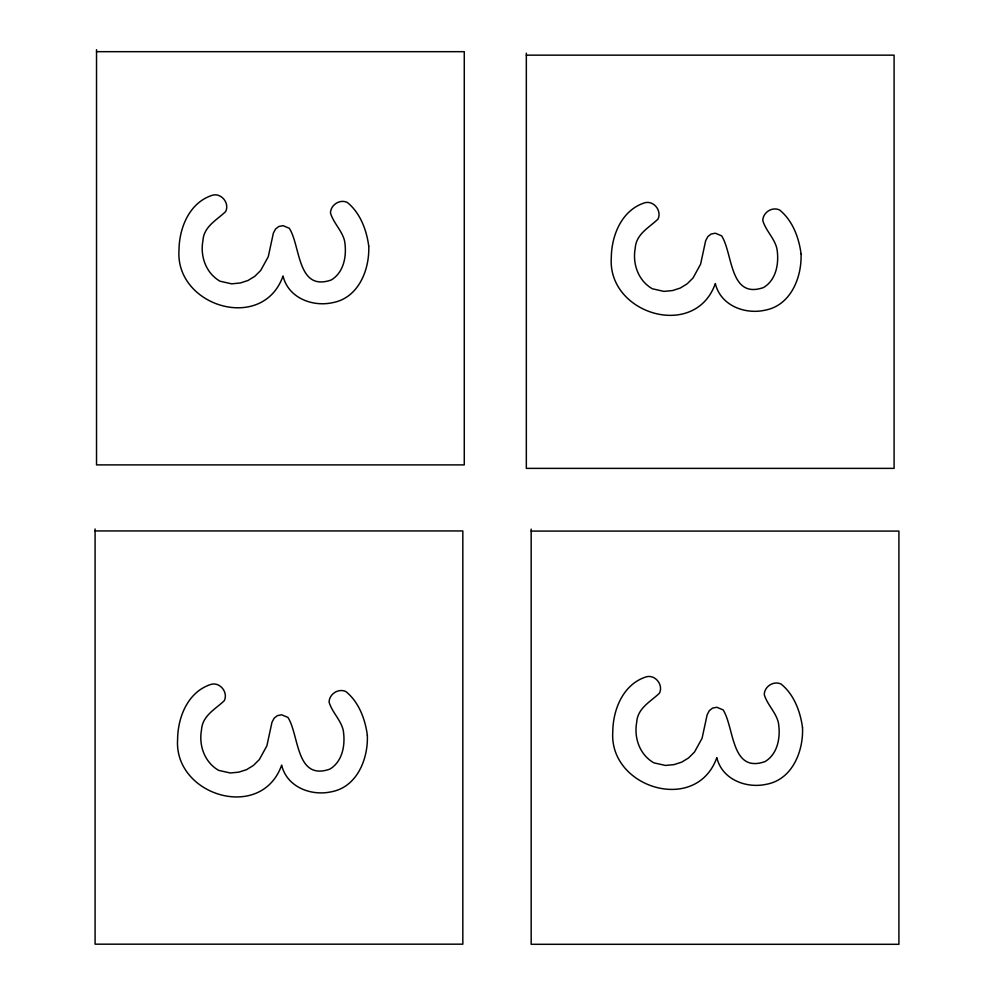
<?xml version="1.0" encoding="UTF-8"?>
<svg xmlns="http://www.w3.org/2000/svg" width="994" height="994" viewBox="0 0 994 994"><rect width="100%" height="100%" fill="white"/><g stroke="black" fill="none" stroke-linecap="round" stroke-linejoin="round"><path stroke-width="1.49" d="M96.53 51.676L464.273 51.676L464.273 464.894L96.53 464.894L96.53 49.7M526.335 55.155L894.091 55.155L894.091 468.373L526.335 468.373L526.335 53.179M95.089 530.945L462.831 530.945L462.831 944.176L95.089 944.176L95.089 528.97M531.169 531.082L898.911 531.082L898.911 944.3L531.169 944.3L531.169 529.106M368.737 246.177C369.681 269.709 358.511 297.802 332.903 302.611C312.464 307.233 288.185 297.889 283.041 275.984C262.876 333.065 175.155 306.475 178.995 250.277C179.168 228.285 189.022 203.348 211.337 195.594C220.656 191.83 229.962 202.826 225.675 211.56C216.742 220.121 203.745 226.495 202.913 240.747C200.018 256.241 205.957 273.164 220.034 281.215L231.627 283.837L240.275 282.992L248.003 280.482L254.824 276.295L260.714 270.443L268.281 256.676L273.35 233.192L275.562 229.005L278.792 226.495L283.041 225.65L289.316 228.285C300.71 246.114 297.119 291.975 331.263 279.973C344.384 272.058 346.968 254.874 344.57 240.859C342.011 230.509 333.475 223.141 330.48 212.977C330.592 204.876 339.886 198.862 347.266 202.428C360.188 212.778 366.649 230.061 368.737 246.177M367.345 735.324C368.289 758.857 357.107 786.95 331.511 791.758C311.072 796.368 286.794 787.024 281.65 765.131C261.484 822.212 173.764 795.622 177.603 739.424C177.777 717.419 187.63 692.495 209.945 684.742C219.264 680.965 228.57 691.973 224.284 700.708C215.338 709.256 202.341 715.643 201.509 729.882C198.626 745.388 204.565 762.311 218.643 770.35L230.223 772.984L238.883 772.139L246.611 769.629L253.42 765.442L259.322 759.578L266.889 745.823L271.958 722.34L274.158 718.153L277.388 715.643L281.65 714.798L287.925 717.419C299.318 735.249 295.727 781.122 329.871 769.12C342.992 761.205 345.577 744.009 343.178 730.006C340.619 719.644 332.083 712.288 329.089 702.124C329.2 694.023 338.482 688.01 345.875 691.576C358.797 701.913 365.258 719.209 367.345 735.324M801.04 253.731C801.984 277.264 790.814 305.369 765.206 310.165C744.767 314.787 720.488 305.444 715.345 283.551C695.179 340.619 607.458 314.029 611.298 257.831C611.472 235.839 621.325 210.902 643.64 203.161C652.959 199.384 662.265 210.38 657.978 219.115C649.045 227.676 636.036 234.062 635.216 248.301C632.321 263.795 638.26 280.718 652.337 288.769L663.917 291.391L672.578 290.559L680.306 288.036L687.115 283.849L693.017 277.997L700.584 264.23L705.653 240.747L707.865 236.56L711.083 234.05L715.345 233.217L721.619 235.839C733.013 253.669 729.422 299.529 763.566 287.527C776.687 279.612 779.271 262.428 776.873 248.425C774.314 238.063 765.778 230.695 762.783 220.531C762.895 212.43 772.189 206.417 779.569 209.982C792.491 220.333 798.952 237.616 801.04 253.731M802.531 727.794C803.475 751.327 792.293 779.42 766.685 784.229C746.258 788.838 721.967 779.495 716.823 757.602C696.657 814.682 608.937 788.093 612.776 731.895C612.95 709.89 622.816 684.965 645.131 677.212C654.437 673.435 663.756 684.431 659.469 693.178C650.523 701.727 637.527 708.113 636.694 722.352C633.812 737.846 639.751 754.781 653.816 762.82L665.408 765.442L674.056 764.61L681.797 762.1L688.606 757.913L694.495 752.048L702.075 738.293L707.144 714.81L709.343 710.623L712.574 708.101L716.823 707.268L723.11 709.89C734.491 727.72 730.901 773.581 765.045 761.59C778.178 753.676 780.762 736.479 778.352 722.476C775.805 712.114 767.256 704.758 764.262 694.595C764.374 686.494 773.667 680.468 781.06 684.046C793.97 694.384 800.443 711.679 802.531 727.794"/></g></svg>
